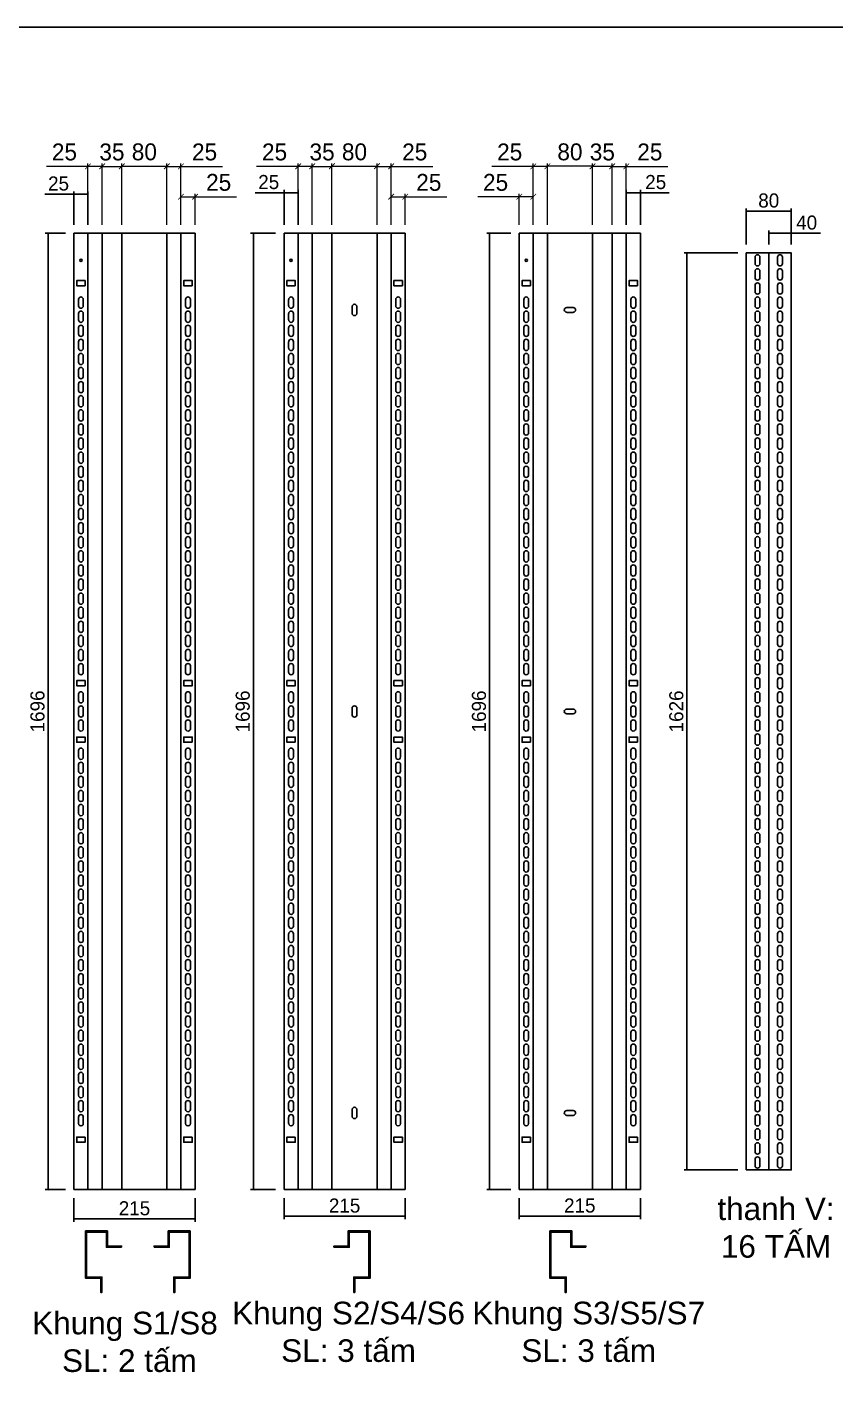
# Model space of a CAD drawing. Header units: millimetres. Extents: x 0 to 5097, y 0 to 3604.
# Drawn here: x 2204 to 3638, y 1210 to 3604 of the extents above; entities that cross this region are included whole.
import ezdxf
from ezdxf.enums import TextEntityAlignment as Align

# ---------------------------------------------------------------- set-up
doc = ezdxf.new("R2010")
doc.units = ezdxf.units.MM
doc.layers.add('DIM', color=253, linetype='Continuous')
doc.styles.add('Arial', font='arial.ttf')
doc.styles.add('Tahoma (Input Text)', font='tahoma.ttf')
doc.dimstyles.new('An-1', dxfattribs={"dimtxt": 25, "dimasz": 3, "dimexe": 5, "dimexo": 15, "dimgap": 6, "dimtad": 1, "dimdec": 0, "dimtxsty": 'Standard', "dimblk": 'ARCHTICK', "dimcen": 10, "dimclrd": 5, "dimclre": 5, "dimclrt": 3, "dimazin": 3, "dimtfac": 1, "dimtdec": 0, "dimtmove": 0, "dimatfit": 3, "dimldrblk": 'ARCHTICK', "dimlwd": -1, "dimlwe": -1})
doc.dimstyles.new('BIG', dxfattribs={"dimtxt": 30, "dimasz": 10, "dimexe": 5, "dimexo": 15, "dimgap": 10, "dimtad": 1, "dimdec": 0, "dimtxsty": 'Standard', "dimblk": 'ARCHTICK', "dimcen": 10, "dimclrd": 5, "dimclre": 5, "dimclrt": 3, "dimazin": 3, "dimtfac": 1, "dimtdec": 0, "dimtmove": 0, "dimatfit": 3, "dimldrblk": 'ARCHTICK', "dimlwd": 9, "dimlwe": 9})

# ---------------------------------------------------------------- blocks, each defined once
blk = doc.blocks.new('khungtenAsean2')
at = {"color": 7}
blk.add_lwpolyline([(0, 0), (2970, 0), (2970, -2100), (0, -2100)], close=True, dxfattribs=at)
at = {"color": 1, "style": 'Tahoma (Input Text)', "flags": 8}
for tag, p in [('#03', (506.6, -2019.3)), ('#01', (137.1, -2021.3)), ('#05', (1106.6, -2021.3)), ('#07', (1834.7, -2021.3)), ('#09', (2146.7, -2021.3)), ('#02', (98.5, -2081.3)), ('#04', (486.1, -2081.3)), ('#06', (1065.3, -2081.3)), ('#08', (1817.4, -2081.3)), ('#10', (2146.7, -2081.3))]:
    blk.add_attdef(tag, p, '', height=25, dxfattribs=at)
blk.add_attdef('#11', text='', height=25, dxfattribs=at).set_placement((2915, -2067.3), align=Align.CENTER)
blk = doc.blocks.new('*D23')
at = {"color": 0, "const_width": 1.5}
for points in [[(2342.3, 3361.5), (2332.3, 3351.5)], [(2367.3, 3351.5), (2377.3, 3361.5)]]:
    blk.add_lwpolyline(points, dxfattribs=at)
at = {"layer": 'Defpoints', "color": 0, "transparency": 16777216}
for p in [(2372.3, 3356.5), (2337.3, 3237.9), (2372.3, 3237.9)]:
    blk.add_point(p, dxfattribs=at)
at = {"layer": 'DIM', "color": 5, "lineweight": 9, "transparency": 16777216}
for p, q in [((2337.3, 3252.9), (2337.3, 3361.5)), ((2337.3, 3356.5), (2372.3, 3356.5)), ((2372.3, 3252.9), (2372.3, 3361.5))]:
    blk.add_line(p, q, dxfattribs=at)
at = {"layer": 'DIM', "color": 3, "transparency": 16777216, "insert": (2354.8, 3381.8), "char_height": 30, "attachment_point": 5}
blk.add_mtext('35', dxfattribs=at)
blk = doc.blocks.new('_ArchTick')
at = {"color": 0, "const_width": 0.15}
blk.add_lwpolyline([(-0.5, -0.5), (0.5, 0.5)], dxfattribs=at)
blk = doc.blocks.new('*D24')
at = {"color": 0, "const_width": 1.5}
for points in [[(2377.3, 3361.7), (2367.3, 3351.7)], [(2447.3, 3351.7), (2457.3, 3361.7)]]:
    blk.add_lwpolyline(points, dxfattribs=at)
at = {"layer": 'Defpoints', "color": 0, "transparency": 16777216}
for p in [(2452.3, 3356.7), (2372.3, 3237.9), (2452.3, 3237.9)]:
    blk.add_point(p, dxfattribs=at)
at = {"layer": 'DIM', "color": 5, "lineweight": 9, "transparency": 16777216}
for p, q in [((2372.3, 3252.9), (2372.3, 3361.7)), ((2372.3, 3356.7), (2452.3, 3356.7)), ((2452.3, 3252.9), (2452.3, 3361.7))]:
    blk.add_line(p, q, dxfattribs=at)
at = {"layer": 'DIM', "color": 3, "transparency": 16777216, "insert": (2412.3, 3382), "char_height": 30, "attachment_point": 5}
blk.add_mtext('80', dxfattribs=at)
blk = doc.blocks.new('*D25')
at = {"color": 0, "const_width": 1.5}
for points in [[(2317.3, 3361.5), (2307.3, 3351.5)], [(2332.3, 3351.5), (2342.3, 3361.5)]]:
    blk.add_lwpolyline(points, dxfattribs=at)
at = {"layer": 'Defpoints', "color": 0, "transparency": 16777216}
for p in [(2312.3, 3356.5), (2312.3, 3237.9), (2337.3, 3237.9)]:
    blk.add_point(p, dxfattribs=at)
at = {"layer": 'DIM', "color": 5, "lineweight": 9, "transparency": 16777216}
for p, q in [((2312.3, 3356.5), (2238.6, 3356.5)), ((2312.3, 3252.9), (2312.3, 3361.5)), ((2337.3, 3356.5), (2312.3, 3356.5)), ((2337.3, 3252.9), (2337.3, 3361.5))]:
    blk.add_line(p, q, dxfattribs=at)
at = {"layer": 'DIM', "color": 3, "transparency": 16777216, "insert": (2270.5, 3381.8), "char_height": 30, "attachment_point": 5}
blk.add_mtext('25', dxfattribs=at)
blk = doc.blocks.new('*D26')
at = {"color": 0, "const_width": 1.5}
for points in [[(2457.3, 3361.5), (2447.3, 3351.5)], [(2472.3, 3351.5), (2482.3, 3361.5)]]:
    blk.add_lwpolyline(points, dxfattribs=at)
at = {"layer": 'Defpoints', "color": 0, "transparency": 16777216}
for p in [(2477.3, 3356.5), (2452.3, 3237.9), (2477.3, 3237.9)]:
    blk.add_point(p, dxfattribs=at)
at = {"layer": 'DIM', "color": 5, "lineweight": 9, "transparency": 16777216}
for p, q in [((2452.3, 3252.9), (2452.3, 3361.5)), ((2452.3, 3356.5), (2477.3, 3356.5)), ((2477.3, 3252.9), (2477.3, 3361.5)), ((2477.3, 3356.5), (2551.1, 3356.5))]:
    blk.add_line(p, q, dxfattribs=at)
at = {"layer": 'DIM', "color": 3, "transparency": 16777216, "insert": (2519.2, 3381.8), "char_height": 30, "attachment_point": 5}
blk.add_mtext('25', dxfattribs=at)
blk = doc.blocks.new('*D27')
at = {"color": 0, "const_width": 1.5}
for points in [[(2482.3, 3307.6), (2472.3, 3297.6)], [(2497.3, 3297.6), (2507.3, 3307.6)]]:
    blk.add_lwpolyline(points, dxfattribs=at)
at = {"layer": 'Defpoints', "color": 0, "transparency": 16777216}
for p in [(2502.3, 3302.6), (2477.3, 3237.9), (2502.3, 3237.9)]:
    blk.add_point(p, dxfattribs=at)
at = {"layer": 'DIM', "color": 5, "lineweight": 9, "transparency": 16777216}
for p, q in [((2477.3, 3252.9), (2477.3, 3307.6)), ((2502.3, 3252.9), (2502.3, 3307.6)), ((2477.3, 3302.6), (2502.3, 3302.6)), ((2502.3, 3302.6), (2576.1, 3302.6))]:
    blk.add_line(p, q, dxfattribs=at)
at = {"layer": 'DIM', "color": 3, "transparency": 16777216, "insert": (2544.2, 3327.9), "char_height": 30, "attachment_point": 5}
blk.add_mtext('25', dxfattribs=at)
blk = doc.blocks.new('*D28')
at = {"color": 0, "const_width": 1.5}
for points in [[(2715.2, 3361.5), (2705.2, 3351.5)], [(2740.2, 3351.5), (2750.2, 3361.5)]]:
    blk.add_lwpolyline(points, dxfattribs=at)
at = {"layer": 'Defpoints', "color": 0, "transparency": 16777216}
for p in [(2745.2, 3356.5), (2710.2, 3237.9), (2745.2, 3237.9)]:
    blk.add_point(p, dxfattribs=at)
at = {"layer": 'DIM', "color": 5, "lineweight": 9, "transparency": 16777216}
for p, q in [((2710.2, 3252.9), (2710.2, 3361.5)), ((2710.2, 3356.5), (2745.2, 3356.5)), ((2745.2, 3252.9), (2745.2, 3361.5))]:
    blk.add_line(p, q, dxfattribs=at)
at = {"layer": 'DIM', "color": 3, "transparency": 16777216, "insert": (2727.7, 3381.8), "char_height": 30, "attachment_point": 5}
blk.add_mtext('35', dxfattribs=at)
blk = doc.blocks.new('*D29')
at = {"color": 0, "const_width": 1.5}
for points in [[(2750.2, 3361.7), (2740.2, 3351.7)], [(2820.2, 3351.7), (2830.2, 3361.7)]]:
    blk.add_lwpolyline(points, dxfattribs=at)
at = {"layer": 'Defpoints', "color": 0, "transparency": 16777216}
for p in [(2825.2, 3356.7), (2745.2, 3237.9), (2825.2, 3237.9)]:
    blk.add_point(p, dxfattribs=at)
at = {"layer": 'DIM', "color": 5, "lineweight": 9, "transparency": 16777216}
for p, q in [((2745.2, 3252.9), (2745.2, 3361.7)), ((2745.2, 3356.7), (2825.2, 3356.7)), ((2825.2, 3252.9), (2825.2, 3361.7))]:
    blk.add_line(p, q, dxfattribs=at)
at = {"layer": 'DIM', "color": 3, "transparency": 16777216, "insert": (2785.2, 3382), "char_height": 30, "attachment_point": 5}
blk.add_mtext('80', dxfattribs=at)
blk = doc.blocks.new('*D30')
at = {"color": 0, "const_width": 1.5}
for points in [[(2690.2, 3361.5), (2680.2, 3351.5)], [(2705.2, 3351.5), (2715.2, 3361.5)]]:
    blk.add_lwpolyline(points, dxfattribs=at)
at = {"layer": 'Defpoints', "color": 0, "transparency": 16777216}
for p in [(2685.2, 3356.5), (2685.2, 3237.9), (2710.2, 3237.9)]:
    blk.add_point(p, dxfattribs=at)
at = {"layer": 'DIM', "color": 5, "lineweight": 9, "transparency": 16777216}
for p, q in [((2685.2, 3356.5), (2611.5, 3356.5)), ((2685.2, 3252.9), (2685.2, 3361.5)), ((2710.2, 3356.5), (2685.2, 3356.5)), ((2710.2, 3252.9), (2710.2, 3361.5))]:
    blk.add_line(p, q, dxfattribs=at)
at = {"layer": 'DIM', "color": 3, "transparency": 16777216, "insert": (2643.4, 3381.8), "char_height": 30, "attachment_point": 5}
blk.add_mtext('25', dxfattribs=at)
blk = doc.blocks.new('*D31')
at = {"color": 0, "const_width": 1.5}
for points in [[(2830.2, 3361.5), (2820.2, 3351.5)], [(2845.2, 3351.5), (2855.2, 3361.5)]]:
    blk.add_lwpolyline(points, dxfattribs=at)
at = {"layer": 'Defpoints', "color": 0, "transparency": 16777216}
for p in [(2850.2, 3356.5), (2825.2, 3237.9), (2850.2, 3237.9)]:
    blk.add_point(p, dxfattribs=at)
at = {"layer": 'DIM', "color": 5, "lineweight": 9, "transparency": 16777216}
for p, q in [((2825.2, 3252.9), (2825.2, 3361.5)), ((2825.2, 3356.5), (2850.2, 3356.5)), ((2850.2, 3252.9), (2850.2, 3361.5)), ((2850.2, 3356.5), (2924, 3356.5))]:
    blk.add_line(p, q, dxfattribs=at)
at = {"layer": 'DIM', "color": 3, "transparency": 16777216, "insert": (2892.1, 3381.8), "char_height": 30, "attachment_point": 5}
blk.add_mtext('25', dxfattribs=at)
blk = doc.blocks.new('*D32')
at = {"color": 0, "const_width": 1.5}
for points in [[(2855.2, 3307.6), (2845.2, 3297.6)], [(2870.2, 3297.6), (2880.2, 3307.6)]]:
    blk.add_lwpolyline(points, dxfattribs=at)
at = {"layer": 'Defpoints', "color": 0, "transparency": 16777216}
for p in [(2875.2, 3302.6), (2850.2, 3237.9), (2875.2, 3237.9)]:
    blk.add_point(p, dxfattribs=at)
at = {"layer": 'DIM', "color": 5, "lineweight": 9, "transparency": 16777216}
for p, q in [((2850.2, 3252.9), (2850.2, 3307.6)), ((2875.2, 3252.9), (2875.2, 3307.6)), ((2850.2, 3302.6), (2875.2, 3302.6)), ((2875.2, 3302.6), (2949, 3302.6))]:
    blk.add_line(p, q, dxfattribs=at)
at = {"layer": 'DIM', "color": 3, "transparency": 16777216, "insert": (2917.1, 3327.9), "char_height": 30, "attachment_point": 5}
blk.add_mtext('25', dxfattribs=at)
blk = doc.blocks.new('*D33')
at = {"color": 0, "const_width": 0.45}
for points in [[(2661.7, 3311.2), (2658.7, 3308.2)], [(2683.7, 3308.2), (2686.7, 3311.2)]]:
    blk.add_lwpolyline(points, dxfattribs=at)
at = {"layer": 'Defpoints', "color": 0, "transparency": 16777216}
for p in [(2660.2, 3309.7), (2660.2, 3237.9), (2685.2, 3237.9)]:
    blk.add_point(p, dxfattribs=at)
at = {"layer": 'DIM', "color": 5, "transparency": 16777216}
for p, q in [((2660.2, 3309.7), (2608.8, 3309.7)), ((2660.2, 3252.9), (2660.2, 3314.7)), ((2685.2, 3309.7), (2660.2, 3309.7)), ((2685.2, 3252.9), (2685.2, 3314.7))]:
    blk.add_line(p, q, dxfattribs=at)
at = {"layer": 'DIM', "color": 3, "transparency": 16777216, "insert": (2633, 3328.5), "char_height": 25, "attachment_point": 5}
blk.add_mtext('25', dxfattribs=at)
blk = doc.blocks.new('*D34')
at = {"color": 0, "const_width": 1.5}
for points in [[(3212.5, 3361.5), (3202.5, 3351.5)], [(3237.5, 3351.5), (3247.5, 3361.5)]]:
    blk.add_lwpolyline(points, dxfattribs=at)
at = {"layer": 'Defpoints', "color": 0, "transparency": 16777216}
for p in [(3207.5, 3356.5), (3207.5, 3237.9), (3242.5, 3237.9)]:
    blk.add_point(p, dxfattribs=at)
at = {"layer": 'DIM', "color": 5, "lineweight": 9, "transparency": 16777216}
for p, q in [((3207.5, 3252.9), (3207.5, 3361.5)), ((3242.5, 3356.5), (3207.5, 3356.5)), ((3242.5, 3252.9), (3242.5, 3361.5))]:
    blk.add_line(p, q, dxfattribs=at)
at = {"layer": 'DIM', "color": 3, "transparency": 16777216, "insert": (3225, 3381.8), "char_height": 30, "attachment_point": 5}
blk.add_mtext('35', dxfattribs=at)
blk = doc.blocks.new('*D35')
at = {"color": 0, "const_width": 1.5}
for points in [[(3132.5, 3361.7), (3122.5, 3351.7)], [(3202.5, 3351.7), (3212.5, 3361.7)]]:
    blk.add_lwpolyline(points, dxfattribs=at)
at = {"layer": 'Defpoints', "color": 0, "transparency": 16777216}
for p in [(3127.5, 3356.7), (3127.5, 3237.9), (3207.5, 3237.9)]:
    blk.add_point(p, dxfattribs=at)
at = {"layer": 'DIM', "color": 5, "lineweight": 9, "transparency": 16777216}
for p, q in [((3127.5, 3252.9), (3127.5, 3361.7)), ((3207.5, 3356.7), (3127.5, 3356.7)), ((3207.5, 3252.9), (3207.5, 3361.7))]:
    blk.add_line(p, q, dxfattribs=at)
at = {"layer": 'DIM', "color": 3, "transparency": 16777216, "insert": (3167.5, 3382), "char_height": 30, "attachment_point": 5}
blk.add_mtext('80', dxfattribs=at)
blk = doc.blocks.new('*D36')
at = {"color": 0, "const_width": 1.5}
for points in [[(3247.5, 3361.5), (3237.5, 3351.5)], [(3262.5, 3351.5), (3272.5, 3361.5)]]:
    blk.add_lwpolyline(points, dxfattribs=at)
at = {"layer": 'Defpoints', "color": 0, "transparency": 16777216}
for p in [(3267.5, 3356.5), (3242.5, 3237.9), (3267.5, 3237.9)]:
    blk.add_point(p, dxfattribs=at)
at = {"layer": 'DIM', "color": 5, "lineweight": 9, "transparency": 16777216}
for p, q in [((3242.5, 3252.9), (3242.5, 3361.5)), ((3242.5, 3356.5), (3267.5, 3356.5)), ((3267.5, 3252.9), (3267.5, 3361.5)), ((3267.5, 3356.5), (3341.2, 3356.5))]:
    blk.add_line(p, q, dxfattribs=at)
at = {"layer": 'DIM', "color": 3, "transparency": 16777216, "insert": (3309.3, 3381.8), "char_height": 30, "attachment_point": 5}
blk.add_mtext('25', dxfattribs=at)
blk = doc.blocks.new('*D37')
at = {"color": 0, "const_width": 1.5}
for points in [[(3107.5, 3361.5), (3097.5, 3351.5)], [(3122.5, 3351.5), (3132.5, 3361.5)]]:
    blk.add_lwpolyline(points, dxfattribs=at)
at = {"layer": 'Defpoints', "color": 0, "transparency": 16777216}
for p in [(3102.5, 3356.5), (3102.5, 3237.9), (3127.5, 3237.9)]:
    blk.add_point(p, dxfattribs=at)
at = {"layer": 'DIM', "color": 5, "lineweight": 9, "transparency": 16777216}
for p, q in [((3102.5, 3356.5), (3028.8, 3356.5)), ((3102.5, 3252.9), (3102.5, 3361.5)), ((3127.5, 3356.5), (3102.5, 3356.5)), ((3127.5, 3252.9), (3127.5, 3361.5))]:
    blk.add_line(p, q, dxfattribs=at)
at = {"layer": 'DIM', "color": 3, "transparency": 16777216, "insert": (3060.6, 3381.8), "char_height": 30, "attachment_point": 5}
blk.add_mtext('25', dxfattribs=at)
blk = doc.blocks.new('*D38')
at = {"color": 0, "const_width": 1.5}
for points in [[(3082.5, 3307.6), (3072.5, 3297.6)], [(3097.5, 3297.6), (3107.5, 3307.6)]]:
    blk.add_lwpolyline(points, dxfattribs=at)
at = {"layer": 'Defpoints', "color": 0, "transparency": 16777216}
for p in [(3077.5, 3302.6), (3077.5, 3237.9), (3102.5, 3237.9)]:
    blk.add_point(p, dxfattribs=at)
at = {"layer": 'DIM', "color": 5, "lineweight": 9, "transparency": 16777216}
for p, q in [((3077.5, 3252.9), (3077.5, 3307.6)), ((3102.5, 3252.9), (3102.5, 3307.6)), ((3077.5, 3302.6), (3003.8, 3302.6)), ((3102.5, 3302.6), (3077.5, 3302.6))]:
    blk.add_line(p, q, dxfattribs=at)
at = {"layer": 'DIM', "color": 3, "transparency": 16777216, "insert": (3035.6, 3327.9), "char_height": 30, "attachment_point": 5}
blk.add_mtext('25', dxfattribs=at)
blk = doc.blocks.new('*D39')
at = {"color": 0, "const_width": 0.45}
for points in [[(3269, 3311.2), (3266, 3308.2)], [(3291, 3308.2), (3294, 3311.2)]]:
    blk.add_lwpolyline(points, dxfattribs=at)
at = {"layer": 'Defpoints', "color": 0, "transparency": 16777216}
for p in [(3292.5, 3309.7), (3267.5, 3237.9), (3292.5, 3237.9)]:
    blk.add_point(p, dxfattribs=at)
at = {"layer": 'DIM', "color": 5, "transparency": 16777216}
for p, q in [((3267.5, 3252.9), (3267.5, 3314.7)), ((3267.5, 3309.7), (3292.5, 3309.7)), ((3292.5, 3252.9), (3292.5, 3314.7)), ((3292.5, 3309.7), (3343.9, 3309.7))]:
    blk.add_line(p, q, dxfattribs=at)
at = {"layer": 'DIM', "color": 3, "transparency": 16777216, "insert": (3319.7, 3328.5), "char_height": 25, "attachment_point": 5}
blk.add_mtext('25', dxfattribs=at)
blk = doc.blocks.new('*D42')
at = {"color": 0, "const_width": 0.45}
for points in [[(2288.8, 3308.6), (2285.8, 3305.6)], [(2310.8, 3305.6), (2313.8, 3308.6)]]:
    blk.add_lwpolyline(points, dxfattribs=at)
at = {"layer": 'Defpoints', "color": 0, "transparency": 16777216}
for p in [(2287.3, 3307.1), (2287.3, 3237.9), (2312.3, 3237.9)]:
    blk.add_point(p, dxfattribs=at)
at = {"layer": 'DIM', "color": 5, "transparency": 16777216}
for p, q in [((2287.3, 3307.1), (2235.9, 3307.1)), ((2287.3, 3252.9), (2287.3, 3312.1)), ((2312.3, 3307.1), (2287.3, 3307.1)), ((2312.3, 3252.9), (2312.3, 3312.1))]:
    blk.add_line(p, q, dxfattribs=at)
at = {"layer": 'DIM', "color": 3, "transparency": 16777216, "insert": (2260.1, 3325.9), "char_height": 25, "attachment_point": 5}
blk.add_mtext('25', dxfattribs=at)
blk = doc.blocks.new('*D43')
at = {"color": 0, "const_width": 0.45}
for points in [[(3026.5, 3236.4), (3023.5, 3239.4)], [(3023.5, 1543.4), (3026.5, 1540.4)]]:
    blk.add_lwpolyline(points, dxfattribs=at)
at = {"layer": 'Defpoints', "color": 0, "transparency": 16777216}
for p in [(3077.5, 3237.9), (3025, 1541.9), (3077.5, 1541.9)]:
    blk.add_point(p, dxfattribs=at)
at = {"layer": 'DIM', "color": 5, "transparency": 16777216}
for p, q in [((3062.5, 3237.9), (3020, 3237.9)), ((3025, 3237.9), (3025, 1541.9)), ((3062.5, 1541.9), (3020, 1541.9))]:
    blk.add_line(p, q, dxfattribs=at)
at = {"layer": 'DIM', "color": 3, "transparency": 16777216, "insert": (3006.2, 2389.9), "char_height": 25, "attachment_point": 5, "rotation": 90}
blk.add_mtext('1696', dxfattribs=at)
blk = doc.blocks.new('*D44')
at = {"color": 0, "const_width": 0.45}
for points in [[(2607.3, 3236.4), (2604.3, 3239.4)], [(2604.3, 1543.4), (2607.3, 1540.4)]]:
    blk.add_lwpolyline(points, dxfattribs=at)
at = {"layer": 'Defpoints', "color": 0, "transparency": 16777216}
for p in [(2660.2, 3237.9), (2605.8, 1541.9), (2660.2, 1541.9)]:
    blk.add_point(p, dxfattribs=at)
at = {"layer": 'DIM', "color": 5, "transparency": 16777216}
for p, q in [((2645.2, 3237.9), (2600.8, 3237.9)), ((2605.8, 3237.9), (2605.8, 1541.9)), ((2645.2, 1541.9), (2600.8, 1541.9))]:
    blk.add_line(p, q, dxfattribs=at)
at = {"layer": 'DIM', "color": 3, "transparency": 16777216, "insert": (2587, 2389.9), "char_height": 25, "attachment_point": 5, "rotation": 90}
blk.add_mtext('1696', dxfattribs=at)
blk = doc.blocks.new('*D45')
at = {"color": 0, "const_width": 0.45}
for points in [[(2243.1, 3236.4), (2240.1, 3239.4)], [(2240.1, 1543.4), (2243.1, 1540.4)]]:
    blk.add_lwpolyline(points, dxfattribs=at)
at = {"layer": 'Defpoints', "color": 0, "transparency": 16777216}
for p in [(2287.3, 3237.9), (2241.6, 1541.9), (2287.3, 1541.9)]:
    blk.add_point(p, dxfattribs=at)
at = {"layer": 'DIM', "color": 5, "transparency": 16777216}
for p, q in [((2272.3, 3237.9), (2236.6, 3237.9)), ((2241.6, 3237.9), (2241.6, 1541.9)), ((2272.3, 1541.9), (2236.6, 1541.9))]:
    blk.add_line(p, q, dxfattribs=at)
at = {"layer": 'DIM', "color": 3, "transparency": 16777216, "insert": (2222.8, 2389.9), "char_height": 25, "attachment_point": 5, "rotation": 90}
blk.add_mtext('1696', dxfattribs=at)
blk = doc.blocks.new('*D46')
at = {"color": 0, "const_width": 0.45}
for points in [[(3481.8, 3278.5), (3478.8, 3275.5)], [(3558.8, 3275.5), (3561.8, 3278.5)]]:
    blk.add_lwpolyline(points, dxfattribs=at)
at = {"layer": 'Defpoints', "color": 0, "transparency": 16777216}
for p in [(3560.3, 3277), (3480.3, 3202.9), (3560.3, 3202.9)]:
    blk.add_point(p, dxfattribs=at)
at = {"layer": 'DIM', "color": 5, "transparency": 16777216}
for p, q in [((3480.3, 3217.9), (3480.3, 3282)), ((3560.3, 3217.9), (3560.3, 3282)), ((3480.3, 3277), (3560.3, 3277))]:
    blk.add_line(p, q, dxfattribs=at)
at = {"layer": 'DIM', "color": 3, "transparency": 16777216, "insert": (3520.3, 3295.8), "char_height": 25, "attachment_point": 5}
blk.add_mtext('80', dxfattribs=at)
blk = doc.blocks.new('*D47')
at = {"color": 0, "const_width": 0.45}
for points in [[(3376.7, 3201.4), (3373.7, 3204.4)], [(3373.7, 1578.4), (3376.7, 1575.4)]]:
    blk.add_lwpolyline(points, dxfattribs=at)
at = {"layer": 'Defpoints', "color": 0, "transparency": 16777216}
for p in [(3480.3, 3202.9), (3375.2, 1576.9), (3480.3, 1576.9)]:
    blk.add_point(p, dxfattribs=at)
at = {"layer": 'DIM', "color": 5, "transparency": 16777216}
for p, q in [((3465.3, 3202.9), (3370.2, 3202.9)), ((3375.2, 3202.9), (3375.2, 1576.9)), ((3465.3, 1576.9), (3370.2, 1576.9))]:
    blk.add_line(p, q, dxfattribs=at)
at = {"layer": 'DIM', "color": 3, "transparency": 16777216, "insert": (3356.4, 2389.9), "char_height": 25, "attachment_point": 5, "rotation": 90}
blk.add_mtext('1626', dxfattribs=at)
blk = doc.blocks.new('A$C143B6121')
at = {"color": 2}
for p, q in [((3.2, 8.5), (14.7, 8.5)), ((3.2, 0), (14.7, 0))]:
    blk.add_line(p, q, dxfattribs=at)
for centre, start, end in [((3.2, 4.3), 90, 270), ((14.7, 4.3), 270, 90)]:
    blk.add_arc(centre, 4.25, start, end, dxfattribs=at)
blk = doc.blocks.new('*D48')
at = {"color": 0, "const_width": 0.45}
for points in [[(3521.8, 3239.4), (3518.8, 3236.4)], [(3558.8, 3236.4), (3561.8, 3239.4)]]:
    blk.add_lwpolyline(points, dxfattribs=at)
at = {"layer": 'Defpoints', "color": 0, "transparency": 16777216}
for p in [(3560.3, 3237.9), (3520.3, 3202.9), (3560.3, 3202.9)]:
    blk.add_point(p, dxfattribs=at)
at = {"layer": 'DIM', "color": 5, "transparency": 16777216}
for p, q in [((3520.3, 3217.9), (3520.3, 3242.9)), ((3520.3, 3237.9), (3560.3, 3237.9)), ((3560.3, 3217.9), (3560.3, 3242.9)), ((3560.3, 3237.9), (3612, 3237.9))]:
    blk.add_line(p, q, dxfattribs=at)
at = {"layer": 'DIM', "color": 3, "transparency": 16777216, "insert": (3587.6, 3256.6), "char_height": 25, "attachment_point": 5}
blk.add_mtext('40', dxfattribs=at)
blk = doc.blocks.new('*D59')
at = {"color": 0, "const_width": 0.45}
for points in [[(2288.8, 1491.4), (2285.8, 1488.4)], [(2500.8, 1488.4), (2503.8, 1491.4)]]:
    blk.add_lwpolyline(points, dxfattribs=at)
at = {"layer": 'Defpoints', "color": 0, "transparency": 16777216}
for p in [(2287.3, 1541.9), (2502.3, 1541.9), (2502.3, 1489.9)]:
    blk.add_point(p, dxfattribs=at)
at = {"layer": 'DIM', "color": 5, "transparency": 16777216}
for p, q in [((2287.3, 1526.9), (2287.3, 1484.9)), ((2502.3, 1526.9), (2502.3, 1484.9)), ((2287.3, 1489.9), (2502.3, 1489.9))]:
    blk.add_line(p, q, dxfattribs=at)
at = {"layer": 'DIM', "color": 3, "transparency": 16777216, "insert": (2394.8, 1508.7), "char_height": 25, "attachment_point": 5}
blk.add_mtext('215', dxfattribs=at)
blk = doc.blocks.new('*D60')
at = {"color": 0, "const_width": 0.45}
for points in [[(2661.7, 1496.2), (2658.7, 1493.2)], [(2873.7, 1493.2), (2876.7, 1496.2)]]:
    blk.add_lwpolyline(points, dxfattribs=at)
at = {"layer": 'Defpoints', "color": 0, "transparency": 16777216}
for p in [(2660.2, 1541.9), (2875.2, 1541.9), (2875.2, 1494.7)]:
    blk.add_point(p, dxfattribs=at)
at = {"layer": 'DIM', "color": 5, "transparency": 16777216}
for p, q in [((2660.2, 1526.9), (2660.2, 1489.7)), ((2875.2, 1526.9), (2875.2, 1489.7)), ((2660.2, 1494.7), (2875.2, 1494.7))]:
    blk.add_line(p, q, dxfattribs=at)
at = {"layer": 'DIM', "color": 3, "transparency": 16777216, "insert": (2767.7, 1513.5), "char_height": 25, "attachment_point": 5}
blk.add_mtext('215', dxfattribs=at)
blk = doc.blocks.new('*D61')
at = {"color": 0, "const_width": 0.45}
for points in [[(3079, 1496.3), (3076, 1493.3)], [(3291, 1493.3), (3294, 1496.3)]]:
    blk.add_lwpolyline(points, dxfattribs=at)
at = {"layer": 'Defpoints', "color": 0, "transparency": 16777216}
for p in [(3077.5, 1541.9), (3292.5, 1541.9), (3292.5, 1494.8)]:
    blk.add_point(p, dxfattribs=at)
at = {"layer": 'DIM', "color": 5, "transparency": 16777216}
for p, q in [((3077.5, 1526.9), (3077.5, 1489.8)), ((3292.5, 1526.9), (3292.5, 1489.8)), ((3077.5, 1494.8), (3292.5, 1494.8))]:
    blk.add_line(p, q, dxfattribs=at)
at = {"layer": 'DIM', "color": 3, "transparency": 16777216, "insert": (3185, 1513.6), "char_height": 25, "attachment_point": 5}
blk.add_mtext('215', dxfattribs=at)

msp = doc.modelspace()

# ---------------------------------------------------------------- linework, layer by layer
at = {"color": 7}
for p, q in [((2287.3, 1541.9), (2287.3, 3237.9)), ((2287.3, 3237.9), (2502.3, 3237.9)), ((2312.3, 1541.9), (2312.3, 3237.9)), ((2337.3, 1541.9), (2337.3, 3237.9)), ((2372.3, 3237.9), (2372.3, 1541.9)), ((2452.3, 3237.9), (2452.3, 1541.9)), ((2477.3, 1541.9), (2477.3, 3237.9)), ((2502.3, 1541.9), (2502.3, 3237.9)), ((2660.2, 1541.9), (2660.2, 3237.9)), ((2660.2, 3237.9), (2875.2, 3237.9)), ((2685.2, 1541.9), (2685.2, 3237.9)), ((2710.2, 1541.9), (2710.2, 3237.9)), ((2745.2, 3237.9), (2745.2, 1541.9)), ((2825.2, 3237.9), (2825.2, 1541.9)), ((2850.2, 1541.9), (2850.2, 3237.9)), ((2875.2, 1541.9), (2875.2, 3237.9)), ((3292.5, 3237.9), (3077.5, 3237.9)), ((3077.5, 1541.9), (3077.5, 3237.9)), ((3102.5, 1541.9), (3102.5, 3237.9)), ((3127.5, 3237.9), (3127.5, 1541.9)), ((3207.5, 3237.9), (3207.5, 1541.9)), ((3242.5, 1541.9), (3242.5, 3237.9)), ((3267.5, 1541.9), (3267.5, 3237.9)), ((3292.5, 1541.9), (3292.5, 3237.9)), ((3520.3, 3202.9), (3520.3, 1576.9)), ((2287.3, 1541.9), (2502.3, 1541.9)), ((2660.2, 1541.9), (2875.2, 1541.9)), ((3292.5, 1541.9), (3077.5, 1541.9))]:
    msp.add_line(p, q, dxfattribs=at)
msp.add_lwpolyline([(3480.3, 1576.9), (3560.3, 1576.9), (3560.3, 3202.9), (3480.3, 3202.9)], close=True, dxfattribs=at)
at = {"color": 2}
for points in [[(2307.3, 3144.8), (2292.3, 3144.8), (2292.3, 3154), (2307.3, 3154)], [(2497.3, 3144.8), (2482.3, 3144.8), (2482.3, 3154), (2497.3, 3154)], [(2680.2, 3144.8), (2665.2, 3144.8), (2665.2, 3154), (2680.2, 3154)], [(2870.2, 3144.8), (2855.2, 3144.8), (2855.2, 3154), (2870.2, 3154)], [(3097.5, 3144.8), (3082.5, 3144.8), (3082.5, 3154), (3097.5, 3154)], [(3287.5, 3144.8), (3272.5, 3144.8), (3272.5, 3154), (3287.5, 3154)], [(2307.3, 2444.5), (2292.3, 2444.5), (2292.3, 2435.3), (2307.3, 2435.3)], [(2497.3, 2444.5), (2482.3, 2444.5), (2482.3, 2435.3), (2497.3, 2435.3)], [(2680.2, 2444.5), (2665.2, 2444.5), (2665.2, 2435.3), (2680.2, 2435.3)], [(2870.2, 2444.5), (2855.2, 2444.5), (2855.2, 2435.3), (2870.2, 2435.3)], [(3097.5, 2444.5), (3082.5, 2444.5), (3082.5, 2435.3), (3097.5, 2435.3)], [(3287.5, 2444.5), (3272.5, 2444.5), (3272.5, 2435.3), (3287.5, 2435.3)], [(2307.3, 2335.3), (2292.3, 2335.3), (2292.3, 2344.5), (2307.3, 2344.5)], [(2497.3, 2335.3), (2482.3, 2335.3), (2482.3, 2344.5), (2497.3, 2344.5)], [(2680.2, 2335.3), (2665.2, 2335.3), (2665.2, 2344.5), (2680.2, 2344.5)], [(2870.2, 2335.3), (2855.2, 2335.3), (2855.2, 2344.5), (2870.2, 2344.5)], [(3097.5, 2335.3), (3082.5, 2335.3), (3082.5, 2344.5), (3097.5, 2344.5)], [(3287.5, 2335.3), (3272.5, 2335.3), (3272.5, 2344.5), (3287.5, 2344.5)], [(2307.3, 1635), (2292.3, 1635), (2292.3, 1625.8), (2307.3, 1625.8)], [(2497.3, 1635), (2482.3, 1635), (2482.3, 1625.8), (2497.3, 1625.8)], [(2680.2, 1635), (2665.2, 1635), (2665.2, 1625.8), (2680.2, 1625.8)], [(2870.2, 1635), (2855.2, 1635), (2855.2, 1625.8), (2870.2, 1625.8)], [(3097.5, 1635), (3082.5, 1635), (3082.5, 1625.8), (3097.5, 1625.8)], [(3287.5, 1635), (3272.5, 1635), (3272.5, 1625.8), (3287.5, 1625.8)]]:
    msp.add_lwpolyline(points, close=True, dxfattribs=at)
at = {"color": 7}
for points in [[(2371.9, 1439.7), (2344.9, 1439.7), (2344.9, 1466.7), (2309.9, 1466.7), (2309.9, 1386.7), (2336.9, 1386.7), (2336.9, 1359.7), (2334.9, 1359.7), (2334.9, 1384.7), (2307.9, 1384.7), (2307.9, 1468.7), (2346.9, 1468.7), (2346.9, 1441.7), (2371.9, 1441.7), (2371.9, 1439.7)], [(2429.6, 1439.7), (2456.6, 1439.7), (2456.6, 1466.7), (2491.6, 1466.7), (2491.6, 1386.7), (2464.6, 1386.7), (2464.6, 1359.7), (2466.6, 1359.7), (2466.6, 1384.7), (2493.6, 1384.7), (2493.6, 1468.7), (2454.6, 1468.7), (2454.6, 1441.7), (2429.6, 1441.7), (2429.6, 1439.7)], [(2748.8, 1439.7), (2775.8, 1439.7), (2775.8, 1466.7), (2810.8, 1466.7), (2810.8, 1386.7), (2783.8, 1386.7), (2783.8, 1359.7), (2785.8, 1359.7), (2785.8, 1384.7), (2812.8, 1384.7), (2812.8, 1468.7), (2773.8, 1468.7), (2773.8, 1441.7), (2748.8, 1441.7), (2748.8, 1439.7)], [(3195.9, 1439.7), (3168.9, 1439.7), (3168.9, 1466.7), (3133.9, 1466.7), (3133.9, 1386.7), (3160.9, 1386.7), (3160.9, 1359.7), (3158.9, 1359.7), (3158.9, 1384.7), (3131.9, 1384.7), (3131.9, 1468.7), (3170.9, 1468.7), (3170.9, 1441.7), (3195.9, 1441.7), (3195.9, 1439.7)]]:
    msp.add_lwpolyline(points, dxfattribs=at)
at = {"color": 1}
for centre in [(2299.8, 3189.9), (2672.7, 3189.9), (3090, 3189.9)]:
    msp.add_circle(centre, 2, dxfattribs=at)

# ---------------------------------------------------------------- block references
at = {"color": 7, "xscale": 1.716000000000349, "yscale": 1.716000000000349, "zscale": 1.716000000000349}
msp.add_blockref('khungtenAsean2', (0, 3603.6), dxfattribs=at)
at = {"color": 7}
for p, rotation in [((3504.6, 3180.9), 90), ((3504.6, 3155.9), 90), ((3504.6, 3130.9), 90), ((3504.6, 3105.9), 90), ((3504.6, 3080.9), 90), ((3504.6, 3055.9), 90), ((3504.6, 3030.9), 90), ((3504.6, 3005.9), 90), ((3504.6, 2980.9), 90), ((3504.6, 2955.9), 90), ((3504.6, 2930.9), 90), ((3504.6, 2905.9), 90), ((3504.6, 2880.9), 90), ((3504.6, 2855.9), 90), ((3504.6, 2830.9), 90), ((3504.6, 2805.9), 90), ((3504.6, 2780.9), 90), ((3504.6, 2755.9), 90), ((3504.6, 2730.9), 90), ((3504.6, 2705.9), 90), ((3504.6, 2680.9), 90), ((3504.6, 2655.9), 90), ((3504.6, 2630.9), 90), ((3504.6, 2605.9), 90), ((3504.6, 2580.9), 90), ((3504.6, 2555.9), 90), ((3504.6, 2530.9), 90), ((3504.6, 2505.9), 90), ((3504.6, 2480.9), 90), ((3504.6, 2455.9), 90), ((3504.6, 2430.9), 90), ((3504.6, 2405.9), 90), ((3504.6, 2380.9), 90), ((2295.5, 2373.9), 270), ((2485.5, 2373.9), 270), ((2668.4, 2373.9), 270), ((2858.4, 2373.9), 270), ((3085.7, 2373.9), 270), ((3275.7, 2373.9), 270), ((3536, 2373.9), 270), ((3536, 2348.9), 270), ((2295.5, 2323.9), 270), ((2485.5, 2323.9), 270), ((2668.4, 2323.9), 270), ((2858.4, 2323.9), 270), ((3085.7, 2323.9), 270), ((3275.7, 2323.9), 270), ((3536, 2323.9), 270), ((2295.5, 2298.9), 270), ((2485.5, 2298.9), 270), ((2668.4, 2298.9), 270), ((2858.4, 2298.9), 270), ((3085.7, 2298.9), 270), ((3275.7, 2298.9), 270), ((3536, 2298.9), 270), ((2295.5, 2273.9), 270), ((2485.5, 2273.9), 270), ((2668.4, 2273.9), 270), ((2858.4, 2273.9), 270), ((3085.7, 2273.9), 270), ((3275.7, 2273.9), 270), ((3536, 2273.9), 270), ((2295.5, 2248.9), 270), ((2485.5, 2248.9), 270), ((2668.4, 2248.9), 270), ((2858.4, 2248.9), 270), ((3085.7, 2248.9), 270), ((3275.7, 2248.9), 270), ((3536, 2248.9), 270), ((2295.5, 2223.9), 270), ((2485.5, 2223.9), 270), ((2668.4, 2223.9), 270), ((2858.4, 2223.9), 270), ((3085.7, 2223.9), 270), ((3275.7, 2223.9), 270), ((3536, 2223.9), 270), ((2295.5, 2198.9), 270), ((2485.5, 2198.9), 270), ((2668.4, 2198.9), 270), ((2858.4, 2198.9), 270), ((3085.7, 2198.9), 270), ((3275.7, 2198.9), 270), ((3536, 2198.9), 270), ((2295.5, 2173.9), 270), ((2485.5, 2173.9), 270), ((2668.4, 2173.9), 270), ((2858.4, 2173.9), 270), ((3085.7, 2173.9), 270), ((3275.7, 2173.9), 270), ((3536, 2173.9), 270), ((2295.5, 2148.9), 270), ((2485.5, 2148.9), 270), ((2668.4, 2148.9), 270), ((2858.4, 2148.9), 270), ((3085.7, 2148.9), 270), ((3275.7, 2148.9), 270), ((3536, 2148.9), 270), ((2295.5, 2123.9), 270), ((2485.5, 2123.9), 270), ((2668.4, 2123.9), 270), ((2858.4, 2123.9), 270), ((3085.7, 2123.9), 270), ((3275.7, 2123.9), 270), ((3536, 2123.9), 270), ((2295.5, 2098.9), 270), ((2485.5, 2098.9), 270), ((2668.4, 2098.9), 270), ((2858.4, 2098.9), 270), ((3085.7, 2098.9), 270), ((3275.7, 2098.9), 270), ((3536, 2098.9), 270), ((2295.5, 2073.9), 270), ((2485.5, 2073.9), 270), ((2668.4, 2073.9), 270), ((2858.4, 2073.9), 270), ((3085.7, 2073.9), 270), ((3275.7, 2073.9), 270), ((3536, 2073.9), 270), ((2295.5, 2048.9), 270), ((2485.5, 2048.9), 270), ((2668.4, 2048.9), 270), ((2858.4, 2048.9), 270), ((3085.7, 2048.9), 270), ((3275.7, 2048.9), 270), ((3536, 2048.9), 270), ((2295.5, 2023.9), 270), ((2485.5, 2023.9), 270), ((2668.4, 2023.9), 270), ((2858.4, 2023.9), 270), ((3085.7, 2023.9), 270), ((3275.7, 2023.9), 270), ((3536, 2023.9), 270), ((2295.5, 1998.9), 270), ((2485.5, 1998.9), 270), ((2668.4, 1998.9), 270), ((2858.4, 1998.9), 270), ((3085.7, 1998.9), 270), ((3275.7, 1998.9), 270), ((3536, 1998.9), 270), ((2295.5, 1973.9), 270), ((2485.5, 1973.9), 270), ((2668.4, 1973.9), 270), ((2858.4, 1973.9), 270), ((3085.7, 1973.9), 270), ((3275.7, 1973.9), 270), ((3536, 1973.9), 270), ((2295.5, 1948.9), 270), ((2485.5, 1948.9), 270), ((2668.4, 1948.9), 270), ((2858.4, 1948.9), 270), ((3085.7, 1948.9), 270), ((3275.7, 1948.9), 270), ((3536, 1948.9), 270), ((2295.5, 1923.9), 270), ((2485.5, 1923.9), 270), ((2668.4, 1923.9), 270), ((2858.4, 1923.9), 270), ((3085.7, 1923.9), 270), ((3275.7, 1923.9), 270), ((3536, 1923.9), 270), ((2295.5, 1898.9), 270), ((2485.5, 1898.9), 270), ((2668.4, 1898.9), 270), ((2858.4, 1898.9), 270), ((3085.7, 1898.9), 270), ((3275.7, 1898.9), 270), ((3536, 1898.9), 270), ((2295.5, 1873.9), 270), ((2485.5, 1873.9), 270), ((2668.4, 1873.9), 270), ((2858.4, 1873.9), 270), ((3085.7, 1873.9), 270), ((3275.7, 1873.9), 270), ((3536, 1873.9), 270), ((2295.5, 1848.9), 270), ((2485.5, 1848.9), 270), ((2668.4, 1848.9), 270), ((2858.4, 1848.9), 270), ((3085.7, 1848.9), 270), ((3275.7, 1848.9), 270), ((3536, 1848.9), 270), ((2295.5, 1823.9), 270), ((2485.5, 1823.9), 270), ((2668.4, 1823.9), 270), ((2858.4, 1823.9), 270), ((3085.7, 1823.9), 270), ((3275.7, 1823.9), 270), ((3536, 1823.9), 270), ((2295.5, 1798.9), 270), ((2485.5, 1798.9), 270), ((2668.4, 1798.9), 270), ((2858.4, 1798.9), 270), ((3085.7, 1798.9), 270), ((3275.7, 1798.9), 270), ((3536, 1798.9), 270), ((2295.5, 1773.9), 270), ((2485.5, 1773.9), 270), ((2668.4, 1773.9), 270), ((2858.4, 1773.9), 270), ((3085.7, 1773.9), 270), ((3275.7, 1773.9), 270), ((3536, 1773.9), 270), ((2295.5, 1748.9), 270), ((2485.5, 1748.9), 270), ((2668.4, 1748.9), 270), ((2858.4, 1748.9), 270), ((3085.7, 1748.9), 270), ((3275.7, 1748.9), 270), ((3536, 1748.9), 270), ((2295.5, 1723.9), 270), ((2485.5, 1723.9), 270), ((2668.4, 1723.9), 270), ((2858.4, 1723.9), 270), ((3085.7, 1723.9), 270), ((3275.7, 1723.9), 270), ((3536, 1723.9), 270), ((2295.5, 1698.9), 270), ((2485.5, 1698.9), 270), ((2668.4, 1698.9), 270), ((2858.4, 1698.9), 270), ((3085.7, 1698.9), 270), ((3275.7, 1698.9), 270), ((3536, 1698.9), 270), ((2295.5, 1673.9), 270), ((2485.5, 1673.9), 270), ((2668.4, 1673.9), 270), ((2858.4, 1673.9), 270), ((3085.7, 1673.9), 270), ((3275.7, 1673.9), 270), ((3536, 1673.9), 270), ((3536, 1648.9), 270), ((3536, 1623.9), 270), ((3536, 1598.9), 270)]:
    msp.add_blockref('A$C143B6121', p, dxfattribs=dict(at, rotation=rotation))
at = {"color": 7, "xscale": -1}
for p, rotation in [((3536, 3180.9), 270), ((3536, 3155.9), 270), ((3536, 3130.9), 270), ((2295.5, 3105.9), 270), ((2485.5, 3105.9), 270), ((2668.4, 3105.9), 270), ((2858.4, 3105.9), 270), ((3085.7, 3105.9), 270), ((3275.7, 3105.9), 270), ((3536, 3105.9), 270), ((2295.5, 3080.9), 270), ((2485.5, 3080.9), 270), ((2668.4, 3080.9), 270), ((2780.9, 3092.9), 270), ((2858.4, 3080.9), 270), ((3085.7, 3080.9), 270), ((3275.7, 3080.9), 270), ((3536, 3080.9), 270), ((2295.5, 3055.9), 270), ((2485.5, 3055.9), 270), ((2668.4, 3055.9), 270), ((2858.4, 3055.9), 270), ((3085.7, 3055.9), 270), ((3275.7, 3055.9), 270), ((3536, 3055.9), 270), ((2295.5, 3030.9), 270), ((2485.5, 3030.9), 270), ((2668.4, 3030.9), 270), ((2858.4, 3030.9), 270), ((3085.7, 3030.9), 270), ((3275.7, 3030.9), 270), ((3536, 3030.9), 270), ((2295.5, 3005.9), 270), ((2485.5, 3005.9), 270), ((2668.4, 3005.9), 270), ((2858.4, 3005.9), 270), ((3085.7, 3005.9), 270), ((3275.7, 3005.9), 270), ((3536, 3005.9), 270), ((2295.5, 2980.9), 270), ((2485.5, 2980.9), 270), ((2668.4, 2980.9), 270), ((2858.4, 2980.9), 270), ((3085.7, 2980.9), 270), ((3275.7, 2980.9), 270), ((3536, 2980.9), 270), ((2295.5, 2955.9), 270), ((2485.5, 2955.9), 270), ((2668.4, 2955.9), 270), ((2858.4, 2955.9), 270), ((3085.7, 2955.9), 270), ((3275.7, 2955.9), 270), ((3536, 2955.9), 270), ((2295.5, 2930.9), 270), ((2485.5, 2930.9), 270), ((2668.4, 2930.9), 270), ((2858.4, 2930.9), 270), ((3085.7, 2930.9), 270), ((3275.7, 2930.9), 270), ((3536, 2930.9), 270), ((2295.5, 2905.9), 270), ((2485.5, 2905.9), 270), ((2668.4, 2905.9), 270), ((2858.4, 2905.9), 270), ((3085.7, 2905.9), 270), ((3275.7, 2905.9), 270), ((3536, 2905.9), 270), ((2295.5, 2880.9), 270), ((2485.5, 2880.9), 270), ((2668.4, 2880.9), 270), ((2858.4, 2880.9), 270), ((3085.7, 2880.9), 270), ((3275.7, 2880.9), 270), ((3536, 2880.9), 270), ((2295.5, 2855.9), 270), ((2485.5, 2855.9), 270), ((2668.4, 2855.9), 270), ((2858.4, 2855.9), 270), ((3085.7, 2855.9), 270), ((3275.7, 2855.9), 270), ((3536, 2855.9), 270), ((2295.5, 2830.9), 270), ((2485.5, 2830.9), 270), ((2668.4, 2830.9), 270), ((2858.4, 2830.9), 270), ((3085.7, 2830.9), 270), ((3275.7, 2830.9), 270), ((3536, 2830.9), 270), ((2295.5, 2805.9), 270), ((2485.5, 2805.9), 270), ((2668.4, 2805.9), 270), ((2858.4, 2805.9), 270), ((3085.7, 2805.9), 270), ((3275.7, 2805.9), 270), ((3536, 2805.9), 270), ((2295.5, 2780.9), 270), ((2485.5, 2780.9), 270), ((2668.4, 2780.9), 270), ((2858.4, 2780.9), 270), ((3085.7, 2780.9), 270), ((3275.7, 2780.9), 270), ((3536, 2780.9), 270), ((2295.5, 2755.9), 270), ((2485.5, 2755.9), 270), ((2668.4, 2755.9), 270), ((2858.4, 2755.9), 270), ((3085.7, 2755.9), 270), ((3275.7, 2755.9), 270), ((3536, 2755.9), 270), ((2295.5, 2730.9), 270), ((2485.5, 2730.9), 270), ((2668.4, 2730.9), 270), ((2858.4, 2730.9), 270), ((3085.7, 2730.9), 270), ((3275.7, 2730.9), 270), ((3536, 2730.9), 270), ((2295.5, 2705.9), 270), ((2485.5, 2705.9), 270), ((2668.4, 2705.9), 270), ((2858.4, 2705.9), 270), ((3085.7, 2705.9), 270), ((3275.7, 2705.9), 270), ((3536, 2705.9), 270), ((2295.5, 2680.9), 270), ((2485.5, 2680.9), 270), ((2668.4, 2680.9), 270), ((2858.4, 2680.9), 270), ((3085.7, 2680.9), 270), ((3275.7, 2680.9), 270), ((3536, 2680.9), 270), ((2295.5, 2655.9), 270), ((2485.5, 2655.9), 270), ((2668.4, 2655.9), 270), ((2858.4, 2655.9), 270), ((3085.7, 2655.9), 270), ((3275.7, 2655.9), 270), ((3536, 2655.9), 270), ((2295.5, 2630.9), 270), ((2485.5, 2630.9), 270), ((2668.4, 2630.9), 270), ((2858.4, 2630.9), 270), ((3085.7, 2630.9), 270), ((3275.7, 2630.9), 270), ((3536, 2630.9), 270), ((2295.5, 2605.9), 270), ((2485.5, 2605.9), 270), ((2668.4, 2605.9), 270), ((2858.4, 2605.9), 270), ((3085.7, 2605.9), 270), ((3275.7, 2605.9), 270), ((3536, 2605.9), 270), ((2295.5, 2580.9), 270), ((2485.5, 2580.9), 270), ((2668.4, 2580.9), 270), ((2858.4, 2580.9), 270), ((3085.7, 2580.9), 270), ((3275.7, 2580.9), 270), ((3536, 2580.9), 270), ((2295.5, 2555.9), 270), ((2485.5, 2555.9), 270), ((2668.4, 2555.9), 270), ((2858.4, 2555.9), 270), ((3085.7, 2555.9), 270), ((3275.7, 2555.9), 270), ((3536, 2555.9), 270), ((2295.5, 2530.9), 270), ((2485.5, 2530.9), 270), ((2668.4, 2530.9), 270), ((2858.4, 2530.9), 270), ((3085.7, 2530.9), 270), ((3275.7, 2530.9), 270), ((3536, 2530.9), 270), ((2295.5, 2505.9), 270), ((2485.5, 2505.9), 270), ((2668.4, 2505.9), 270), ((2858.4, 2505.9), 270), ((3085.7, 2505.9), 270), ((3275.7, 2505.9), 270), ((3536, 2505.9), 270), ((2295.5, 2480.9), 270), ((2485.5, 2480.9), 270), ((2668.4, 2480.9), 270), ((2858.4, 2480.9), 270), ((3085.7, 2480.9), 270), ((3275.7, 2480.9), 270), ((3536, 2480.9), 270), ((2295.5, 2455.9), 270), ((2485.5, 2455.9), 270), ((2668.4, 2455.9), 270), ((2858.4, 2455.9), 270), ((3085.7, 2455.9), 270), ((3275.7, 2455.9), 270), ((3536, 2455.9), 270), ((3536, 2430.9), 270), ((2295.5, 2405.9), 270), ((2485.5, 2405.9), 270), ((2668.4, 2405.9), 270), ((2858.4, 2405.9), 270), ((3085.7, 2405.9), 270), ((3275.7, 2405.9), 270), ((3536, 2405.9), 270), ((2295.5, 2380.9), 270), ((2485.5, 2380.9), 270), ((2668.4, 2380.9), 270), ((2780.9, 2380.9), 270), ((2858.4, 2380.9), 270), ((3085.7, 2380.9), 270), ((3275.7, 2380.9), 270), ((3536, 2380.9), 270), ((3504.6, 2373.9), 90), ((3504.6, 2348.9), 90), ((3504.6, 2323.9), 90), ((3504.6, 2298.9), 90), ((3504.6, 2273.9), 90), ((3504.6, 2248.9), 90), ((3504.6, 2223.9), 90), ((3504.6, 2198.9), 90), ((3504.6, 2173.9), 90), ((3504.6, 2148.9), 90), ((3504.6, 2123.9), 90), ((3504.6, 2098.9), 90), ((3504.6, 2073.9), 90), ((3504.6, 2048.9), 90), ((3504.6, 2023.9), 90), ((3504.6, 1998.9), 90), ((3504.6, 1973.9), 90), ((3504.6, 1948.9), 90), ((3504.6, 1923.9), 90), ((3504.6, 1898.9), 90), ((3504.6, 1873.9), 90), ((3504.6, 1848.9), 90), ((3504.6, 1823.9), 90), ((3504.6, 1798.9), 90), ((3504.6, 1773.9), 90), ((3504.6, 1748.9), 90), ((3504.6, 1723.9), 90), ((3504.6, 1698.9), 90), ((2780.9, 1668.9), 270), ((3504.6, 1673.9), 90), ((3504.6, 1648.9), 90), ((3504.6, 1623.9), 90), ((3504.6, 1598.9), 90)]:
    msp.add_blockref('A$C143B6121', p, dxfattribs=dict(at, rotation=rotation))
for p in [(3176.5, 3097.6), (3176.5, 2385.6), (3176.5, 1673.6)]:
    msp.add_blockref('A$C143B6121', p, dxfattribs=at)

# ---------------------------------------------------------------- texts
at = {"color": 7, "char_height": 40, "attachment_point": 5, "style": 'Arial'}
for s, insert, width in [('thanh V: \\P16 TẤM', (3533.2, 1474.3), 846.161), ('Khung S2/S4/S6 \\PSL: 3 tấm', (2774.7, 1289.5), 594.894), ('Khung S3/S5/S7 \\PSL: 3 tấm', (3200.8, 1289.5), 594.894), ('Khung S1/S8\\P SL: 2 tấm', (2378, 1271.7), 594.894)]:
    msp.add_mtext(s, dxfattribs=dict(at, insert=insert, width=width))

# ---------------------------------------------------------------- dimensions: what is measured, and where the dimension line sits
at = {"layer": 'DIM', "color": 7}
for base, p1, p2, dimstyle, picture, middle in [((2312.3, 3356.5), (2337.3, 3237.9), (2312.3, 3237.9), 'BIG', '*D25', (2270.5, 3381.8)), ((2685.2, 3356.5), (2710.2, 3237.9), (2685.2, 3237.9), 'BIG', '*D30', (2643.4, 3381.8)), ((3102.5, 3356.5), (3127.5, 3237.9), (3102.5, 3237.9), 'BIG', '*D37', (3060.6, 3381.8)), ((2660.2, 3309.7), (2685.2, 3237.9), (2660.2, 3237.9), 'An-1', '*D33', (2633, 3328.5)), ((3077.5, 3302.6), (3102.5, 3237.9), (3077.5, 3237.9), 'BIG', '*D38', (3035.6, 3327.9))]:
    dim = msp.add_linear_dim(base=base, p1=p1, p2=p2, dimstyle=dimstyle, dxfattribs=at)
    dim.commit()
    dim.dimension.update_dxf_attribs({"geometry": picture, "text_midpoint": middle})
for base, p1, p2, picture, middle in [((2372.3, 3356.5), (2337.3, 3237.9), (2372.3, 3237.9), '*D23', (2354.8, 3356.5)), ((2452.3, 3356.7), (2372.3, 3237.9), (2452.3, 3237.9), '*D24', (2412.3, 3356.7)), ((2745.2, 3356.5), (2710.2, 3237.9), (2745.2, 3237.9), '*D28', (2727.7, 3356.5)), ((2825.2, 3356.7), (2745.2, 3237.9), (2825.2, 3237.9), '*D29', (2785.2, 3356.7))]:
    dim = msp.add_linear_dim(base=base, p1=p1, p2=p2, dimstyle='BIG', dxfattribs=at)
    dim.commit()
    dim.dimension.update_dxf_attribs({"geometry": picture, "text_midpoint": middle, "dimtype": 160})
for base, p1, p2, dimstyle, picture, middle in [((2477.3, 3356.5), (2452.3, 3237.9), (2477.3, 3237.9), 'BIG', '*D26', (2519.2, 3381.8)), ((2850.2, 3356.5), (2825.2, 3237.9), (2850.2, 3237.9), 'BIG', '*D31', (2892.1, 3381.8)), ((3267.5, 3356.5), (3242.5, 3237.9), (3267.5, 3237.9), 'BIG', '*D36', (3309.3, 3381.8)), ((2502.3, 3302.6), (2477.3, 3237.9), (2502.3, 3237.9), 'BIG', '*D27', (2544.2, 3327.9)), ((2875.2, 3302.6), (2850.2, 3237.9), (2875.2, 3237.9), 'BIG', '*D32', (2917.1, 3327.9)), ((3292.5, 3309.7), (3267.5, 3237.9), (3292.5, 3237.9), 'An-1', '*D39', (3319.7, 3328.5))]:
    dim = msp.add_linear_dim(base=base, p1=p1, p2=p2, angle=180, dimstyle=dimstyle, dxfattribs=at)
    dim.commit()
    dim.dimension.update_dxf_attribs({"geometry": picture, "text_midpoint": middle})
for base, p1, p2, picture, middle in [((3127.5, 3356.7), (3207.5, 3237.9), (3127.5, 3237.9), '*D35', (3167.5, 3356.7)), ((3207.5, 3356.5), (3242.5, 3237.9), (3207.5, 3237.9), '*D34', (3225, 3356.5))]:
    dim = msp.add_linear_dim(base=base, p1=p1, p2=p2, angle=180, dimstyle='BIG', dxfattribs=at)
    dim.commit()
    dim.dimension.update_dxf_attribs({"geometry": picture, "text_midpoint": middle, "dimtype": 160})
at = {"layer": 'DIM', "color": 2}
for base, p1, p2, picture, middle in [((2287.3, 3307.1), (2312.3, 3237.9), (2287.3, 3237.9), '*D42', (2260.1, 3325.9)), ((3560.3, 3277), (3480.3, 3202.9), (3560.3, 3202.9), '*D46', (3520.3, 3295.8)), ((3560.3, 3237.9), (3520.3, 3202.9), (3560.3, 3202.9), '*D48', (3587.6, 3256.6)), ((2502.3, 1489.9), (2287.3, 1541.9), (2502.3, 1541.9), '*D59', (2394.8, 1508.7)), ((2875.2, 1494.7), (2660.2, 1541.9), (2875.2, 1541.9), '*D60', (2767.7, 1513.5)), ((3292.5, 1494.8), (3077.5, 1541.9), (3292.5, 1541.9), '*D61', (3185, 1513.6))]:
    dim = msp.add_linear_dim(base=base, p1=p1, p2=p2, dimstyle='An-1', dxfattribs=at)
    dim.commit()
    dim.dimension.update_dxf_attribs({"geometry": picture, "text_midpoint": middle})
for base, p1, p2, picture, middle in [((2241.6, 1541.9), (2287.3, 3237.9), (2287.3, 1541.9), '*D45', (2222.8, 2389.9)), ((2605.8, 1541.9), (2660.2, 3237.9), (2660.2, 1541.9), '*D44', (2587, 2389.9)), ((3025, 1541.9), (3077.5, 3237.9), (3077.5, 1541.9), '*D43', (3006.2, 2389.9)), ((3375.2, 1576.9), (3480.3, 3202.9), (3480.3, 1576.9), '*D47', (3356.4, 2389.9))]:
    dim = msp.add_linear_dim(base=base, p1=p1, p2=p2, angle=90, dimstyle='An-1', dxfattribs=at)
    dim.commit()
    dim.dimension.update_dxf_attribs({"geometry": picture, "text_midpoint": middle})

doc.saveas('drawing.dxf')
